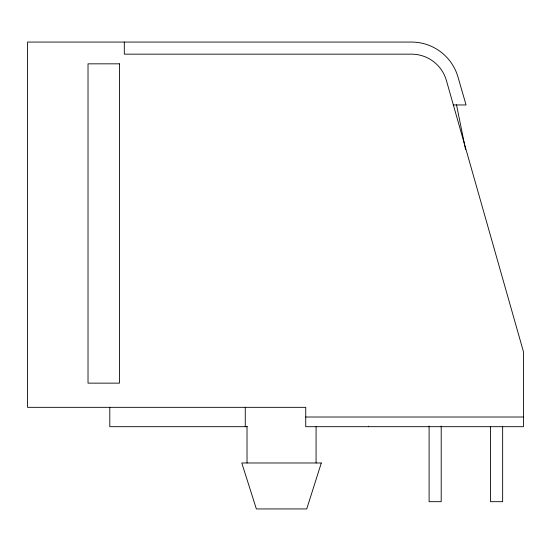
<?xml version="1.0" encoding="UTF-8"?>
<svg xmlns="http://www.w3.org/2000/svg" width="551" height="551" viewBox="0 0 551 551"><rect width="100%" height="100%" fill="white"/><g stroke="black" fill="none" stroke-linecap="round" stroke-linejoin="round"><path stroke-width="0.83" d="M453.177 104.959L466.07 104.959L457.984 77.002A48.378 48.378 0 0 0 411.507 42.062L27.55 42.062L27.55 407.334L305.736 407.334L305.736 426.688L523.45 426.688L523.45 351.696L446.365 80.363A36.283 36.283 0 0 0 411.507 54.156L124.312 54.156L124.312 42.062M305.736 417.011L523.45 417.011M247.385 426.688L109.794 426.688L109.794 407.334M456.51 104.793L465.547 149.431M502.65 426.26L502.65 501.679L490.548 501.679L490.548 426.26M441.206 425.964L441.206 501.679L429.105 501.679L429.105 425.964M368.633 426.192L368.633 426.688M316.074 426.688L316.074 462.978M247.02 426.688L247.02 462.978M245.264 407.334L245.264 426.688M321.309 462.978L306.735 508.938L256.36 508.938L241.786 462.978L321.309 462.978M119.471 63.833L88.022 63.833L88.022 383.145L119.471 383.145L119.471 63.833"/></g></svg>
